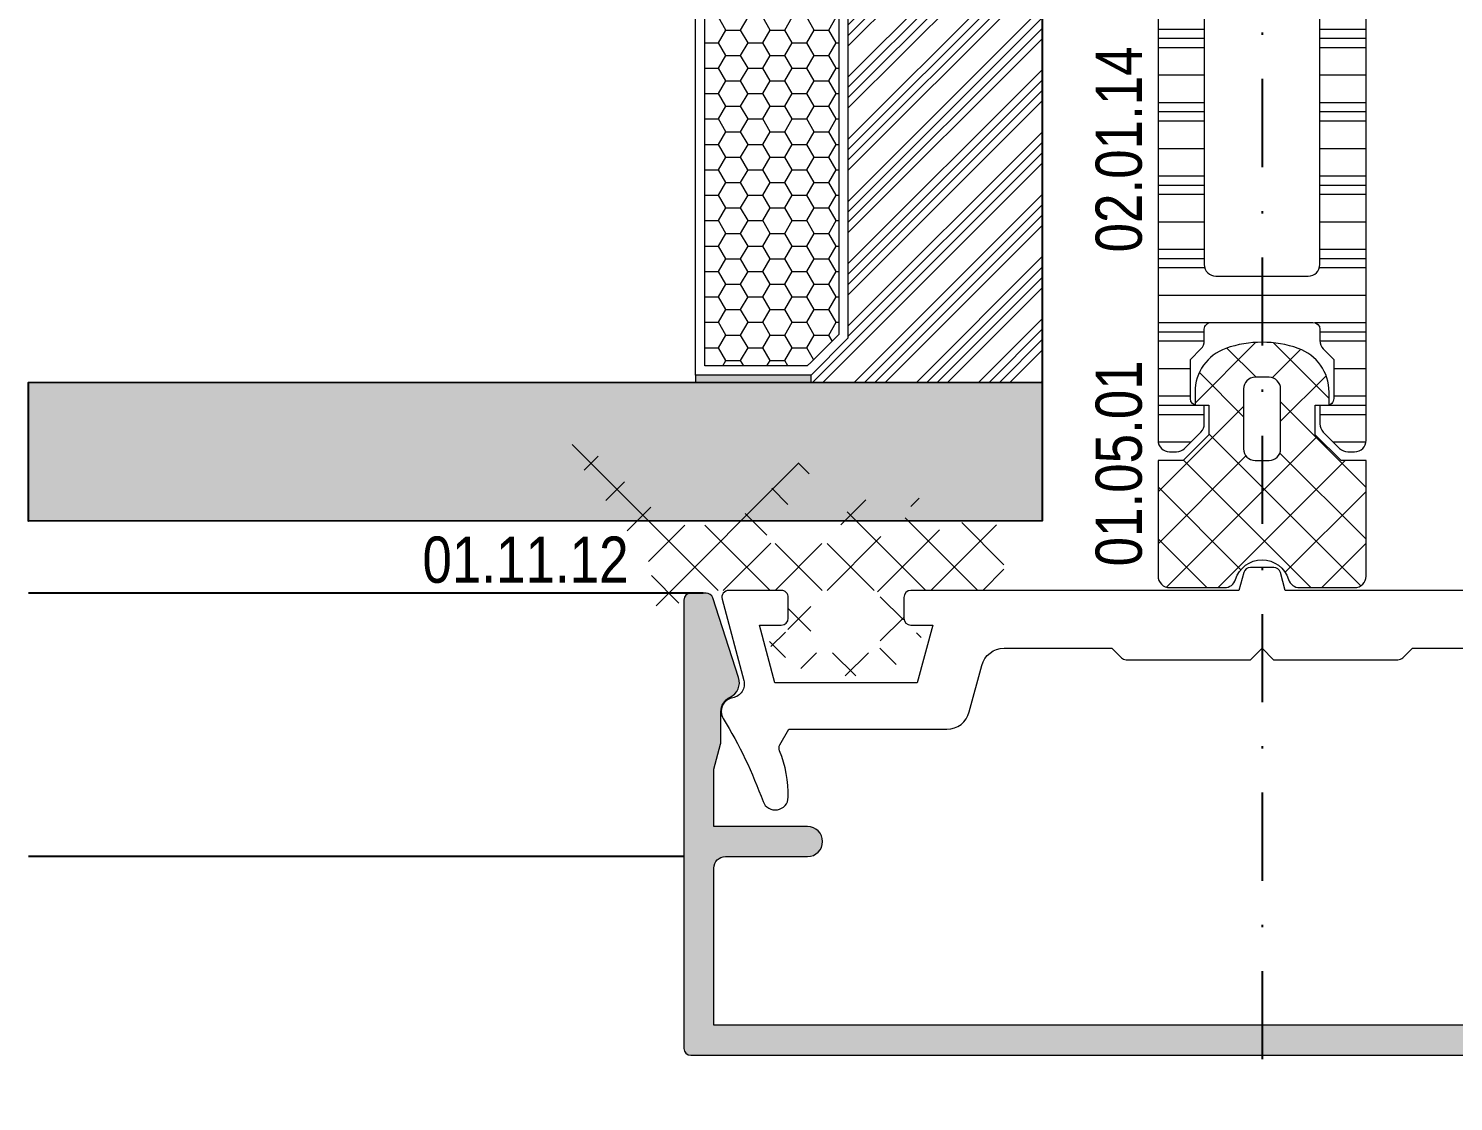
# Model space of a CAD drawing. Header units: millimetres. Extents: x 2641 to 2748, y 1210 to 1378.
# Drawn here: x 2641 to 2702.6, y 1210.5 to 1256.9 of the extents above; entities that cross this region are included whole.
import ezdxf

# ---------------------------------------------------------------- set-up
doc = ezdxf.new("R2010")
doc.units = ezdxf.units.MM
doc.linetypes.add('DASHDOT', pattern=[25.399999999999995, 12.7, -6.349999999999999, 0, -6.349999999999999])
for name, color, linetype, lineweight in [('ATR-tr.', 252, 'Continuous', 20), ('epdm hatch', 253, 'Continuous', 9), ('Main_Line', 7, 'Continuous', 15), ('PVC_Hatch', 253, 'Continuous', 9), ('YAZI AKSESUAR', 8, 'Continuous', 20)]:
    doc.layers.add(name, color=color, linetype=linetype, lineweight=lineweight)
doc.layers.add('Açılım aksesuarı', color=252, linetype='Continuous')
doc.layers.add('PROFİL HATCH', color=7, linetype='Continuous')
doc.styles.add('arialnarrow', font='ARIALN.TTF')

# ---------------------------------------------------------------- blocks, each defined once
blk = doc.blocks.new('01.11.12')
at = {"layer": 'epdm hatch'}
h = blk.add_hatch(dxfattribs=at)
h.set_pattern_fill('ANSI37', color=256, scale=0.5, angle=90)
h.set_pattern_definition([(135, (-4030.594639775126, -2604.333275173783), (-1.122532015133644, -1.122532015133644), []), (225, (-4030.594639775126, -2604.333275173783), (1.122532015133643, -1.122532015133644), [])])
edge = h.paths.add_edge_path(flags=16)
edge.add_arc((1.199999999999818, -2.399999999984174), 0.3, -90, 0, ccw=False)
edge.add_line((1.199999999999818, -2.699999999983447), (-1.199999999999818, -2.699999999983447))
edge.add_arc((-1.199999999999818, -2.399999999984174), 0.3, 180, 270, ccw=False)
edge.add_line((-1.5, -2.399999999984174), (-1.5, -0.3000000000001819))
edge.add_arc((-1.199999999999818, -0.3000000000001819), 0.3, 90, 180, ccw=False)
edge.add_line((-1.199999999999818, 9.095e-13), (1.199999999999818, -9.095e-13))
edge.add_arc((1.199999999999818, -0.3000000000001819), 0.3, 0, 90, ccw=False)
edge.add_line((1.5, -0.3000000000001819), (1.5, -2.399999999984174))
edge = h.paths.add_edge_path()
edge.add_line((5.317483498866749, 3.73446322646032), (4.765616011040037, 2.224264554931323))
edge.add_arc((4.48401931508215, 2.327721313172332), 0.29999999999979, 200.0736561446742, 339.82700277454995, ccw=False)
edge.add_line((4.202243666155482, 2.224752950692163), (3.650555131298006, 3.73446322646032))
edge.add_arc((3.264982094752667, 3.587438677003774), 0.412653346834456, 20.87256910000115, 153.6519777379621)
edge.add_line((2.895197341155835, 3.770583484904818), (2.110045599697059, 2.185296156377262))
edge.add_arc((1.845135303322877, 2.326088680588327), 0.2999999999990133, 200.172997225154, 332.01058644425234, ccw=False)
edge.add_line((1.563538607365444, 2.222631922349137), (1.008101814341443, 3.73446322646032))
edge.add_arc((0.6225287777961058, 3.587438677003774), 0.412653346834456, 20.87256910000115, 153.6519777379621)
edge.add_line((0.2527440241992735, 3.770583484904818), (-0.5324077172581383, 2.185296156375443))
edge.add_arc((-0.7973180136332303, 2.326088680590146), 0.2999999999997825, 269.99999999999994, 332.0105864437203, ccw=False)
edge.add_line((-0.7973180136332303, 2.026088680589055), (-3.119424572232674, 2.026088680589055))
edge.add_arc((-3.119424572233583, 2.326088680590146), 0.2999999999996985, 144.6816059277627, 270.0000000001737, ccw=False)
edge.add_line((-3.364210182516217, 2.499524562109399), (-1.595798163918516, 5.007296733360817))
edge.add_arc((-1.876658204196246, 5.205351515395705), 0.3436685305809106, 324.8095610865568, 493.612131284019)
edge.add_line((-2.113711428671194, 5.454176409001775), (-4.784359946923359, 2.909873732852247))
edge.add_arc((-4.993559196613205, 3.124898554510764), 0.2999999999994834, 270, 314.2132466520508, ccw=False)
edge.add_line((-4.993559196613205, 2.824898554511491), (-7.514754269689547, 2.824898554511491))
edge.add_arc((-7.514754269689547, 3.124898554510764), 0.2999999999992763, 225.8464527348068, 270, ccw=False)
edge.add_line((-7.723729360561264, 2.909655874275813), (-11.2990861239432, 6.380902857960791))
edge.add_arc((-11.53847999863683, 6.134329072509899), 0.3436685305817847, 45.84645273497129, 215.1488419986829)
edge.add_line((-11.81948375327465, 5.936478247917875), (-8.460278393089538, 1.16546290968381))
edge.add_arc((-8.70557616954784, 0.9927521663494189), 0.2999999999979044, 3.474269760772586e-10, 35.148841998898774, ccw=False)
edge.add_line((-8.405576169549931, 0.9927521663512379), (-8.405576169549931, -0.254257709398189))
edge.add_arc((-7.905576169583582, -0.254257709398189), 0.4999999999664625, 180, 269.9999999967692)
edge.add_line((-7.905576169611777, -0.7542577093636283), (-7.498253827610824, -0.7542577093636283))
edge.add_arc((-7.498253827610824, -0.4542577093643559), 0.2999999999998594, 270, 355.6276906174754)
edge.add_line((-7.199126913557847, -0.4771288547008226), (-7.199126913557847, -0.2771288547019139))
edge.add_arc((-6.899999999597639, -0.2999999998946805), 0.2999999998964831, 90.000000025534, 175.6276906434896, ccw=False)
edge.add_line((-6.899999999731335, 9.095e-13), (-2.5, -9.095e-13))
edge.add_line((-2.5, -9.095e-13), (-2.5, -1.800000000000181))
edge.add_line((-2.5, -1.800000000000181), (-2.900000000000545, -1.800000000000181))
edge.add_arc((-2.900000000000545, -2.199999999999818), 0.3999999999998919, 90, 234.2667560820658)
edge.add_line((-3.133604918727542, -2.524697924148313), (-1.5, -3.699999999983447))
edge.add_line((-1.5, -3.699999999983447), (1.5, -3.699999999983447))
edge.add_line((1.5, -3.699999999983447), (3.133604918727542, -2.524697924148313))
edge.add_arc((2.900000000000545, -2.199999999997999), 0.3999999999998919, 305.733243917782, 450)
edge.add_line((2.900000000000545, -1.800000000000181), (2.5, -1.800000000000181))
edge.add_line((2.5, -1.800000000000181), (2.500000000000909, -9.095e-13))
edge.add_line((2.500000000000909, -9.095e-13), (6.548445241278386, -9.095e-13))
edge.add_arc((6.548445241277477, 0.3000000000020009), 0.300000000001205, 270.0000000001737, 360)
edge.add_line((6.848445241278568, 0.3000000000020009), (6.848445241278568, 2.134353128255497))
edge.add_arc((6.548445241278386, 2.134353128253678), 0.3000000000002214, 3.473675e-10, 26.3480222622199)
edge.add_line((6.817279668358423, 2.267499854900052), (6.072841289008465, 3.770583484904818))
edge.add_arc((5.703056535411633, 3.587438677003774), 0.412653346834123, 26.34802226203792, 159.1274308999763)
blk = doc.blocks.new('spacer')
at = {"layer": 'ATR-tr.', "linetype": 'Continuous'}
h = blk.add_hatch(color=0, dxfattribs=at)
h.dxf.hatch_style = 1
h.paths.add_polyline_path([(5, 19.80000000000018), (5, 20.00000000000046), (0, 20.00000000000046), (0, 19.80000000000018)])
at = {"layer": 'ATR-tr.', "ltscale": 2}
h = blk.add_hatch(dxfattribs=at)
h.set_pattern_fill('HONEY', color=256, scale=0.2)
h.set_pattern_definition([(0, (-4024.927913069969, -2683.931792543037), (0.9525000000000002, 0.5499261290000002), [0.635, -1.27]), (120, (-4024.927913069969, -2683.931792543037), (-0.9524999979188383, 0.5499261326046782), [0.6349999999999997, -1.269999999999999]), (60, (-4024.927913069969, -2683.931792543037), (2.0811618e-09, 1.099852261604677), [-1.27, 0.635])])
h.paths.add_polyline_path([(6.200000000000727, 18.03431000000046), (5, 19.23431000000028), (4.834310000000186, 19.40000000000054), (0.4000000000005457, 19.40000000000054), (0.4000000000005457, 0.7064400000003852), (4.834310000000186, 0.7064400000003852), (5, 0.8713500000003477), (6.200000000000727, 2.065680000000156)])
at = {"layer": 'ATR-tr.', "linetype": 'Continuous'}
h = blk.add_hatch(color=0, dxfattribs=at)
h.dxf.hatch_style = 1
h.paths.add_polyline_path([(5, 0.3000000000001819), (0, 0.3000000000001819), (0, -4.547e-13), (5, 0.0021896912921875)])
for points in [[(5, 20.00000000000046), (5, 19.80000000000018), (0, 19.80000000000018), (0, 20.00000000000046), (5, 20.00000000000046)], [(0, 0), (5, 0), (5, 0.3000000000001819), (0, 0.3000000000001819), (0, 0)]]:
    blk.add_lwpolyline(points, dxfattribs=at)
at = {"layer": 'ATR-tr.', "color": 7, "linetype": 'Continuous'}
for points in [[(6.600000000000363, 1.900000000000545), (5, 0.3000000000001819), (0, 0.3000000000001819), (0, 19.80000000000018), (5, 19.80000000000018), (6.600000000000363, 18.20000000000027)], [(5, 0.8713500000003477), (4.834310000000186, 0.7064400000003844), (0.4000000000005457, 0.7064400000003844), (0.4000000000005457, 19.40000000000054), (4.834310000000186, 19.40000000000054), (5, 19.23431000000028), (6.200000000000727, 18.03431000000046), (6.200000000000727, 2.065680000000156)]]:
    blk.add_lwpolyline(points, close=True, dxfattribs=at)
blk = doc.blocks.new('R50 P 01')
at = {"layer": 'PROFİL HATCH'}
h = blk.add_hatch(color=256, dxfattribs=at)
h.dxf.hatch_style = 1
h.paths.add_polyline_path([(15.49999999997089, 2.200000000006809, 0.4142135623636237), (15.19999999996798, 2.5), (1, 2.5), (0.7915679247289518, 3.277682364748784, 0.339418994941429), (0.5018000000291069, 3.499999999970896), (0, 3.5), (-0.5019000000029337, 3.5, 0.3395969521706863), (-0.7917789187904419, 3.277405352183507), (-1, 2.5), (-15.19999999999709, 2.5, 0.4142135623730951), (-15.5, 2.199999999997089), (-15.5, 1.300000000017462, 0.4142135623641219), (-15.20000000002164, 1.000000000029103), (-14.25, 1), (-14.91990000000805, -1.5), (-21.08019999999669, -1.5), (-21.75, 1), (-20.80000000003201, 1, 0.4142135623636236), (-20.5000000000291, 1.29999999999319), (-20.5, 2.199999999958265, 0.4142135623788171), (-20.79999999999927, 2.499999999970896), (-23.07309999999052, 2.5, 0.4931486490263599), (-23.36287694268958, 2.122351281451017), (-22.42044611464735, -1.394702562954591, -0.4421337743111848), (-22.90000862782017, -2.141609436496764, 0.0960562789301649), (-23.1138704307532, -2.221853419934461, 0.2174809948368521), (-23.35535540583078, -2.750780609465493), (-23.35535540584988, -2.960316510275276, 0.0398187577413699), (-23.31233148352203, -3.045476240909351, -0.0498242885724662), (-21.59028942686655, -6.630126122651461, 0.8305285721011653), (-20.50112376399647, -6.45028859021329, 0.1033140151195196), (-20.87695065207299, -4.440922690786919, -0.2310230937791977), (-20.86042380771051, -4.178473254822847), (-20.46869999999763, -3.5), (-13.63490000000547, -3.5, 0.3394659193822896), (-12.6689633500464, -2.758778647238102), (-12.1284000000096, -0.741199999963726, -0.339468379584122), (-11.16254907168695, 0), (-7.131300000008195, 0), (-6.5, 0), (-6.08793203436835, -0.4121320343389812, 0.1989123673968835), (-5.875799999990704, -0.5), (-0.5, -0.5), (0, 0), (0.5, -0.5), (5.87569999999323, -0.4999999999708962, 0.1989123673656866), (6.087832034333587, -0.4121320343384696), (6.5, 0), (11.16240000000016, -2.91038e-11, -0.3394260130294916), (12.12824796780114, -0.7410058329237473), (12.66898728765045, -2.758867982124399, 0.3394401335212562), (13.63489999997546, -3.5), (20.46859999999288, -3.5), (20.8592738157713, -4.176654648421219, -0.2328454558226991), (20.87680548422577, -4.441275100082862, 0.1032892632763332), (20.50110110916103, -6.450427971167584, 0.8303944444173611), (21.59013960105312, -6.63024919869025, -0.0498463816045372), (23.31231159774597, -3.045508864150463, 0.5304477809835575), (22.90000862778106, -2.141609436629778, -0.4421258458964803), (22.42044199508473, -1.394717937545067), (23.36277900246296, 2.122358968738751, 0.4931404041183027), (23.07299999998395, 2.5), (20.79999999998381, 2.499999999970896, 0.4142135623693456), (20.5, 2.199999999982537), (20.5, 1.30000000000291, 0.4142135623730951), (20.80000000000291, 1), (21.75, 1), (21.08009999999195, -1.5), (14.9198000000033, -1.5), (14.25, 1), (15.20000000000618, 1.000000000029103, 0.4142135623735934), (15.5, 1.300000000041734)], flags=17)
edge = h.paths.add_edge_path()
edge.add_line((-20.85940000001574, -4.176699999981792), (-20.46869999999763, -3.5))
edge.add_line((-20.46869999999763, -3.5), (-13.63490000000456, -3.5))
edge.add_arc((-13.63490000000547, -2.500000000000284), 0.9999999999997157, 270.0000000000212, 344.9999999989391)
edge.add_line((-12.66897417372092, -2.758819045120617), (-12.12840000001597, -0.741199999989476))
edge.add_arc((-11.16252453584457, -0.9999277197057381), 0.9999277200067659, 89.99859409837512, 165.0043077435556, ccw=False)
edge.add_line((-11.16250000000582, 0), (-7.131300000008195, 0))
edge.add_line((-7.131300000008195, 0), (-6.5, 0))
edge.add_line((-6.5, 0), (-6.087932034366531, -0.4121320343401749))
edge.add_arc((-5.875799999990704, -0.1999999999900979), 0.3000000000099023, 224.9999999965186, 269.9999999965205)
edge.add_line((-5.875800000008894, -0.5), (-0.5, -0.5))
edge.add_line((-0.5, -0.5), (0, 0))
edge.add_line((0, 0), (0.5, -0.5))
edge.add_line((0.5, -0.5), (5.87569999997504, -0.4999999999708962))
edge.add_arc((5.875699999991411, -0.1999999999755459), 0.2999999999953502, 269.9999999967702, 314.999999996772)
edge.add_line((6.087832034332677, -0.4121320343401749), (6.5, 0))
edge.add_line((6.5, 0), (11.16240000000107, -2.91038e-11))
edge.add_arc((11.16242453590348, -0.9999277196231446), 0.9999277198950677, 14.99569225325962, 90.00140590531458, ccw=False)
edge.add_line((12.12829999998121, -0.741199999989476), (12.66897417369091, -2.758819045120617))
edge.add_arc((13.63489999997546, -2.500000000000284), 0.9999999999997212, 195.0000000010608, 269.9999999999789)
edge.add_line((13.63489999997546, -3.5), (20.46859999999288, -3.5))
edge.add_line((20.46859999999288, -3.5), (20.85929999998189, -4.176699999981792))
edge.add_arc((20.59932759581352, -4.3267676200864), 0.3001765172909782, -22.3518416945206, 29.995451331118375, ccw=False)
edge.add_arc((25.49999999999818, -6.345499999954427), 4.999999999996341, 157.6096000003319, 181.2001000006618)
edge.add_arc((21.06242701046904, -6.438553635166783), 0.561451482619491, 181.1907151897138, 340.0569591994035)
edge.add_arc((40.38549360557044, -13.45381526608929), 19.99565917971379, 148.6322811315599, 160.0462198439792, ccw=False)
edge.add_arc((22.80002024080022, -2.733201210678771), 0.5999820870813548, 328.6330926324254, 440.4076347267007)
edge.add_arc((23.00000000001455, -1.550000000021668), 0.6000000000040818, 164.9999999986159, 260.4058999995306, ccw=False)
edge.add_line((22.42044450424055, -1.394708572945091), (23.36277774788232, 2.1223542864318))
edge.add_arc((23.0729999999885, 2.199999999986289), 0.3000000000136886, 344.999999996008, 449.999999997085)
edge.add_line((23.07300000000396, 2.5), (20.79999999998836, 2.499999999970896))
edge.add_arc((20.79999999998836, 2.199999999982537), 0.2999999999883585, 90, 180)
edge.add_line((20.5, 2.199999999982537), (20.5, 1.300000000017462))
edge.add_arc((20.80000000000291, 1.30000000000291), 0.3000000000029104, 179.9999999972208, 269.9999999972208)
edge.add_line((20.79999999998836, 1), (21.75, 1))
edge.add_line((21.75, 1), (21.08009999999195, -1.5))
edge.add_line((21.08009999999195, -1.5), (14.9198000000033, -1.5))
edge.add_line((14.9198000000033, -1.5), (14.25, 1))
edge.add_line((14.25, 1), (15.19999999998254, 1.000000000029103))
edge.add_arc((15.19999999999709, 1.300000000032014), 0.3000000000029104, 269.9999999972208, 359.9999999972208)
edge.add_line((15.5, 1.300000000017462), (15.49999999997089, 2.199999999982537))
edge.add_arc((15.19999999996798, 2.199999999997089), 0.3000000000029104, 359.9999999972208, 449.9999999972208)
edge.add_line((15.19999999998254, 2.5), (1, 2.5))
edge.add_line((1, 2.5), (0.7915777478774544, 3.277645713533274))
edge.add_arc((0.5018000000118265, 3.19999999998788), 0.2999999999830167, 15.00000000376331, 90.00000000268419)
edge.add_line((0.501799999998184, 3.499999999970896), (0, 3.5))
edge.add_line((0, 3.5), (-0.5019000000029337, 3.5))
edge.add_arc((-0.5018707868366619, 3.199913940729686), 0.300086060692254, 90.00557770380412, 164.9766599279307)
edge.add_line((-0.7917000000015832, 3.277700000006007), (-1, 2.5))
edge.add_line((-1, 2.5), (-15.20000000001164, 2.5))
edge.add_arc((-15.19999999999709, 2.199999999997089), 0.3000000000029104, 90.00000000277922, 180.0000000027791)
edge.add_line((-15.5, 2.199999999982537), (-15.5, 1.300000000017462))
edge.add_arc((-15.20000000001164, 1.300000000017462), 0.2999999999883585, 180, 270)
edge.add_line((-15.20000000001164, 1.000000000029103), (-14.25, 1))
edge.add_line((-14.25, 1), (-14.91990000000805, -1.5))
edge.add_line((-14.91990000000805, -1.5), (-21.08019999999669, -1.5))
edge.add_line((-21.08019999999669, -1.5), (-21.75, 1))
edge.add_line((-21.75, 1), (-20.80000000001746, 1))
edge.add_arc((-20.80000000003201, 1.30000000000291), 0.3000000000029104, 270.0000000027792, 360.0000000027792)
edge.add_line((-20.5000000000291, 1.300000000017462), (-20.5, 2.199999999982537))
edge.add_arc((-20.80000000000291, 2.199999999967985), 0.3000000000029104, 2.7792111e-09, 90.00000000277922)
edge.add_line((-20.80000000001746, 2.499999999970896), (-23.07310000000871, 2.5))
edge.add_arc((-23.07309999999416, 2.199999999986289), 0.3000000000137106, 90.00000000291764, 195.0000000039905)
edge.add_line((-23.36287774788889, 2.1223542864318), (-22.42044450424237, -1.394708572945091))
edge.add_arc((-23.00000000001546, -1.550000000021668), 0.6000000000041253, -80.40589999952749, 15.000000001383683, ccw=False)
edge.add_arc((-22.80002024083115, -2.733201210681443), 0.5999820870788879, 99.59236527040225, 211.3669073674189)
edge.add_arc((-40.39311773035388, -13.45692654118124), 20.00378854529773, 19.954601301828404, 31.363960887938617, ccw=False)
edge.add_arc((-21.0625000000091, -6.438500000133444), 0.5614999999414624, 199.954399988299, 358.7999000128446)
edge.add_arc((-25.49941640993348, -6.345327212580627), 4.999394589870593, 358.7973231991926, 382.3911167141937)
edge.add_arc((-20.59983740707867, -4.326627859364521), 0.2997583343981603, 149.9892526041476, 202.4136062095359, ccw=False)
at = {"layer": 'Main_Line', "ltscale": 5}
blk.add_lwpolyline([(-20.85940000001574, -4.176699999981792), (-20.46869999999763, -3.5), (-13.63490000000456, -3.5, 0.3394542588581105), (-12.66897417372092, -2.758819045120617), (-12.12840000001597, -0.741199999989476, -0.3394820622979806), (-11.16250000000582, 0), (-7.131300000008195, 0), (-6.5, 0), (-6.087932034366531, -0.4121320343401749, 0.1989123673796664), (-5.875800000008894, -0.5), (-0.5, -0.5), (0, 0), (0.5, -0.5), (5.87569999997504, -0.4999999999708962, 0.1989123673796661), (6.087832034332677, -0.4121320343401749), (6.5, 0), (11.16240000000107, -2.91038e-11, -0.3394820623314353), (12.12829999998121, -0.741199999989476), (12.66897417369182, -2.758819045120617, 0.3394542588581108), (13.63489999997546, -3.5), (20.46859999999288, -3.5), (20.85929999998189, -4.176699999981792, -0.2324648710617913), (20.87695065204662, -4.440922690846491, 0.103298053331502), (20.50109676539432, -6.450220824161078, 0.8307043827878265), (21.59020946454257, -6.630056764406617, -0.049843919047636), (23.31231589216622, -3.045501819724449, 0.5304482256696508), (22.8999996719358, -2.141607922880155, -0.4421261507684413), (22.42044450424055, -1.394708572945091), (23.36277774788323, 2.1223542864318, 0.4931454260371466), (23.07300000000396, 2.5), (20.79999999998836, 2.499999999970896, 0.4142135623730951), (20.5, 2.199999999982537), (20.5, 1.300000000017462, 0.4142135623730948), (20.79999999998836, 1), (21.75, 1), (21.08009999999195, -1.5), (14.9198000000033, -1.5), (14.25, 1), (15.19999999998254, 1.000000000029103, 0.4142135623730953), (15.5, 1.300000000017462), (15.49999999997089, 2.199999999982537, 0.4142135623730951), (15.19999999998254, 2.5), (1, 2.5), (0.7915777478774544, 3.277645713533274, 0.3394542588581247), (0.501799999998184, 3.499999999970896), (0, 3.5), (-0.5019000000029337, 3.5, 0.3393135479459893), (-0.7917000000015832, 3.277700000006007), (-1, 2.5), (-15.20000000001164, 2.5, 0.4142135623730948), (-15.5, 2.199999999982537), (-15.5, 1.300000000017462, 0.4142135623730951), (-15.20000000001164, 1.000000000029103), (-14.25, 1), (-14.91990000000805, -1.5), (-21.08019999999669, -1.5), (-21.75, 1), (-20.80000000001746, 1, 0.4142135623730951), (-20.5000000000291, 1.300000000017462), (-20.5, 2.199999999982537, 0.4142135623730951), (-20.80000000001746, 2.499999999970896), (-23.07310000000871, 2.5, 0.4931454260371466), (-23.36287774788889, 2.1223542864318), (-22.42044450424146, -1.394708572945091, -0.4421261507684327), (-22.8999996719358, -2.141607922880211, 0.5304482256849756), (-23.31231589219533, -3.045501819724449, -0.0498238892206887), (-21.59029008177459, -6.630124318849993, 0.8305514214930305), (-20.5011231668177, -6.450260148558299, 0.1033125773638531), (-20.87695065204753, -4.440922690846491, -0.2328193093823242), (-20.85940762114569, -4.176700000010896)], format="xyb", dxfattribs=at)
blk = doc.blocks.new('R50 P 03')
at = {"layer": 'PROFİL HATCH'}
h = blk.add_hatch(color=256, dxfattribs=at)
h.dxf.hatch_style = 1
edge = h.paths.add_edge_path()
edge.add_line((1.170038533615297, -11.40000000002328), (4.720038533603656, -11.40000000002328))
edge.add_arc((4.720038533603656, -10.75000000001455), 0.6500000000087311, 270, 450)
edge.add_line((4.720038533603656, -10.10000000000582), (0.6700385336152977, -10.10000000000582))
edge.add_line((0.6700385336152977, -10.10000000000582), (0.6700385337026092, -7.619615242321742))
edge.add_line((0.6700385337026092, -7.619615242321742), (0.9598162814945681, -6.538149964209878))
edge.add_arc((0.6700385338091924, -6.46050425027203), 0.2999999999108791, 344.9999999149478, 359.9999999149504)
edge.add_line((0.9700385337200714, -6.460504250717349), (0.9700385337200714, -5.137061261804774))
edge.add_arc((1.670038533563335, -5.137061261865778), 0.6999999998432638, 115.37693352020241, 179.9999999950067, ccw=False)
edge.add_arc((1.070038533167072, -3.872150197645776), 0.700000000464484, 295.3769335540522, 377.9999999779188)
edge.add_line((1.735778095098794, -3.655838301696348), (0.6152784211881226, -0.207294901687419))
edge.add_arc((0.3299614662985732, -0.3000000000014242), 0.3000000000014242, 18.00000000021705, 90.0000000002258)
edge.add_line((0.3299614662973909, 0), (-0.3299614662973909, 0))
edge.add_arc((-0.3299614662825405, -0.3000000000032088), 0.3000000000032088, 90.00000000283622, 180.0000000027222)
edge.add_line((-0.6299614662857494, -0.3000000000174623), (-0.6299614664021647, -19.70000000006985))
edge.add_arc((-0.3299614663844607, -19.70000000009871), 0.300000000017704, 179.9999999944877, 269.9999999943954)
edge.add_line((-0.3299614664138062, -20.00000000011642), (49.07003853360947, -20))
edge.add_arc((49.0700385336021, -19.70000000000426), 0.2999999999957339, 270.0000000014086, 359.9999999985914)
edge.add_line((49.37003853359783, -19.70000000001164), (49.37003853371425, -0.3000000000174623))
edge.add_arc((49.07003853369737, -0.3000000000168797), 0.3000000000168796, 359.9999999998888, 450.0000000001112)
edge.add_line((49.07003853369679, 0), (48.41011560121842, 0))
edge.add_arc((48.41011560121724, -0.3000000000014242), 0.3000000000014242, 89.99999999977474, 161.9999999997831)
edge.add_line((48.12479864632769, -0.207294901687419), (47.0042989723006, -3.655838301696348))
edge.add_arc((47.67003853371861, -3.872150197790681), 0.7000000000206903, 161.9999999978074, 244.6230664726194)
edge.add_arc((47.07003853306285, -5.137061262284398), 0.7000000006455731, 3.925771352442098e-08, 64.62306644353743, ccw=False)
edge.add_line((47.77003853370842, -5.137061261804774), (47.77003853370842, -6.460504250717349))
edge.add_arc((48.07003853367167, -6.46050425072871), 0.2999999999632337, 179.9999999978303, 194.9999999978314)
edge.add_line((47.78026078581752, -6.538149964238982), (48.07003853369678, -7.619615242321742))
edge.add_line((48.07003853369678, -7.619615242321742), (48.07003853369678, -10.10000000000582))
edge.add_line((48.07003853369678, -10.10000000000582), (44.02003853359201, -10.10000000000582))
edge.add_arc((44.02003853359201, -10.75000000001455), 0.6500000000087311, 90, 270)
edge.add_line((44.02003853359201, -11.40000000002328), (47.57003853360948, -11.40000000002328))
edge.add_arc((47.57003853360948, -11.90000000002328), 0.5, 0, 90, ccw=False)
edge.add_line((48.07003853360948, -11.90000000002328), (48.07003853360948, -18.70000000001164))
edge.add_line((48.07003853360948, -18.70000000001164), (25.6894316359103, -18.70000000001164))
edge.add_line((25.6894316359103, -18.70000000001164), (0.6700385336152977, -18.70000000001164))
edge.add_line((0.6700385336152977, -18.70000000001164), (0.6700385336152977, -11.90000000002328))
edge.add_arc((1.170038533615297, -11.90000000002328), 0.5, 90, 180, ccw=False)
at = {"layer": 'Main_Line', "ltscale": 0.5}
blk.add_lwpolyline([(1.170038533615297, -11.40000000002328), (4.720038533603656, -11.40000000002328, 0.9999999999999998), (4.720038533603656, -10.10000000000582), (0.6700385336152977, -10.10000000000582), (0.6700385337026092, -7.619615242321742), (0.9598162814945681, -6.538149964209878, 0.0655434628152498), (0.9700385337200714, -6.460504250717349), (0.9700385337200714, -5.137061261804774, -0.2896898633025757), (1.370038533685146, -4.504605729947797, 0.3769865181889296), (1.735778095098794, -3.655838301696348), (0.6152784211881226, -0.207294901687419, 0.3249196962329486), (0.3299614662973909, 0), (-0.3299614662973909, 0, 0.4142135623725124), (-0.6299614662857494, -0.3000000000174623), (-0.6299614664021647, -19.70000000006985, 0.4142135623726232), (-0.3299614664138062, -20.00000000011642), (49.07003853360947, -20, 0.4142135623586939), (49.37003853359783, -19.70000000001164), (49.37003853371425, -0.3000000000174623, 0.4142135623742326), (49.07003853369679, 0), (48.41011560121842, 0, 0.3249196962329486), (48.12479864632769, -0.207294901687419), (47.0042989723006, -3.655838301696348, 0.3769865184428137), (47.37003853368515, -4.504605729831382, -0.2896898629690303), (47.77003853370842, -5.137061261804774), (47.77003853370842, -6.460504250717349, 0.0655434628152434), (47.78026078581752, -6.538149964238982), (48.07003853369678, -7.619615242321742), (48.07003853369678, -10.10000000000582), (44.02003853359201, -10.10000000000582, 0.9999999999999998), (44.02003853359201, -11.40000000002328), (47.57003853360948, -11.40000000002328, -0.4142135623730951), (48.07003853360948, -11.90000000002328), (48.07003853360948, -18.70000000001164), (25.6894316359103, -18.70000000001164), (0.6700385336152977, -18.70000000001164), (0.6700385336152977, -11.90000000002328, -0.4142135623730951)], format="xyb", close=True, dxfattribs=at)
blk = doc.blocks.new('01.05.01')
at = {"layer": 'epdm hatch'}
h = blk.add_hatch(dxfattribs=at)
h.set_pattern_fill('ANSI37', color=256, scale=0.5, angle=-90)
h.set_pattern_definition([(315, (4048.611565116628, 2609.956288467979), (1.122532015133643, 1.122532015133644), []), (45, (4048.611565116628, 2609.956288467979), (-1.122532015133644, 1.122532015133643), [])])
edge = h.paths.add_edge_path()
edge.add_arc((-1.81899e-11, 5.500000000216459), 1.200000000232482, 197.1046351861538, 342.8953648138462, ccw=False)
edge.add_arc((-1.624807681095717, 4.999999999958163), 0.4999999999871869, 17.10463517701549, 90.00000000204894)
edge.add_line((-1.624807681113452, 5.49999999994543), (-3.999999999960891, 5.49999999994543))
edge.add_arc((-3.999999999961346, 4.999999999956799), 0.4999999999884573, 89.99999999998, 179.9999999999678)
edge.add_line((-4.499999999949523, 4.999999999957253), (-4.499999999949523, 0))
edge.add_line((-4.499999999949977, 0), (-3.417157287501595, 0))
edge.add_line((-3.41715728750114, 0), (-2.29999999999336, -1.117157287506415))
edge.add_line((-2.299999999993815, -1.117157287506415), (-2.299999999993815, -2.399999999957799))
edge.add_line((-2.299999999993815, -2.399999999957799), (-2.899999999965075, -2.399999999957799))
edge.add_line((-2.899999999965075, -2.399999999957799), (-2.899999999965075, -2.963044388098751))
edge.add_arc((-0.900000000006912, -2.963044388086473), 1.999999999957975, 180.0000000003501, 250.5662188831153)
edge.add_arc((0, -0.4121572875028506), 4.704999999946271, 250.5662188827961, 289.4337811172039)
edge.add_arc((0.9000000000064574, -2.963044388086473), 1.999999999958189, 289.4337811168891, 359.9999999996456)
edge.add_line((2.89999999996462, -2.963044388098751), (2.89999999996462, -2.399999999957799))
edge.add_line((2.89999999996462, -2.399999999957799), (2.29999999995698, -2.399999999957799))
edge.add_line((2.29999999995698, -2.399999999957799), (2.29999999995698, -1.117157287506415))
edge.add_line((2.299999999957435, -1.117157287506415), (3.41715728746476, 0))
edge.add_line((3.41715728746476, 0), (4.499999999949977, 0))
edge.add_line((4.499999999949977, 0), (4.499999999949977, 4.999999999957253))
edge.add_arc((3.999999999961346, 4.999999999956799), 0.499999999988404, 2.60551e-11, 90.00000000002605)
edge.add_line((3.999999999961346, 5.49999999994543), (1.624807681077527, 5.49999999994543))
edge.add_arc((1.624807681058427, 4.999999999959072), 0.4999999999861365, 89.99999999786218, 162.8953648230734)
edge = h.paths.add_edge_path(flags=16)
edge.add_arc((-0.3000000000038199, -3.099999999985357), 0.4999999999886314, 179.9999999999479, 269.9999999999479)
edge.add_line((-0.3000000000042746, -3.599999999973988), (0.3000000000038199, -3.599999999973988))
edge.add_arc((0.3000000000033651, -3.099999999985357), 0.4999999999886314, 270.0000000000521, 360.0000000000521)
edge.add_line((0.7999999999919964, -3.099999999984902), (0.7999999999919964, -0.4999999999877219))
edge.add_arc((0.3000000000042746, -0.4999999999881766), 0.4999999999879492, 2.60551e-11, 90.00000000002605)
edge.add_line((0.3000000000038199, 0), (-0.3000000000042746, 0))
edge.add_arc((-0.3000000000042746, -0.4999999999877219), 0.4999999999879492, 89.99999999997395, 179.9999999999739)
edge.add_line((-0.7999999999924512, -0.4999999999877219), (-0.7999999999924512, -3.099999999984902))
at = {"layer": 'Main_Line'}
for points in [[(1.146923069035437, 5.147058823486986, -0.7385489457477385), (-1.146923069071362, 5.147058823486986, 0.329244422295798), (-1.624807681113452, 5.49999999994543), (-3.999999999960891, 5.49999999994543, 0.4142135623730331), (-4.499999999949523, 4.999999999957253), (-4.499999999949977, 0), (-3.41715728750114, 0), (-2.299999999993815, -1.117157287506415), (-2.299999999993815, -2.399999999957799), (-2.899999999965075, -2.399999999957799), (-2.899999999965075, -2.963044388098751, 0.3180171180315052), (-1.565434380759143, -4.849097697180695, 0.1712365548905692), (1.565434380758688, -4.849097697180695, 0.3180171180314634), (2.89999999996462, -2.963044388098751), (2.89999999996462, -2.399999999957799), (2.29999999995698, -2.399999999957799), (2.299999999957435, -1.117157287506415), (3.41715728746476, 0), (4.499999999949977, 0), (4.499999999949977, 4.999999999957253, 0.4142135623730951), (3.999999999961346, 5.49999999994543), (1.624807681077527, 5.49999999994543, 0.3292444222966579)], [(-0.7999999999924512, -3.099999999984902, 0.4142135623730951), (-0.3000000000042746, -3.599999999973988), (0.3000000000038199, -3.599999999973988, 0.4142135623730951), (0.7999999999919964, -3.099999999984902), (0.7999999999919964, -0.4999999999877219, 0.4142135623730951), (0.3000000000038199, 0), (-0.3000000000038199, 0, 0.4142135623730951), (-0.7999999999924512, -0.4999999999877219)]]:
    blk.add_lwpolyline(points, format="xyb", close=True, dxfattribs=at)
blk = doc.blocks.new('02.01.14')
at = {"layer": 'PVC_Hatch'}
h = blk.add_hatch(dxfattribs=at)
h.set_pattern_fill('PLASTI', color=256, scale=0.5, angle=180)
h.set_pattern_definition([(180, (-3613.767183692982, -3169.073344159262), (-4e-16, -3.174999999999999), []), (180, (-3613.767183692982, -3169.470219159261), (-4e-16, -3.174999999999999), []), (180, (-3613.767183692982, -3169.867094159261), (-4e-16, -3.174999999999999), []), (180, (-3613.767183692982, -3171.057719159261), (-4e-16, -3.174999999999999), [])])
edge = h.paths.add_edge_path(flags=16)
edge.add_arc((1.999999999985448, -2.49999999999909), 0.5000000000000205, 2.3409e-12, 89.99999999999766)
edge.add_line((1.999999999985448, -1.99999999999909), (-2.000000000014551, -1.99999999999909))
edge.add_arc((-2.000000000014551, -2.49999999999909), 0.4999999999999645, 89.99999999999594, 180.000000000004)
edge.add_line((-2.500000000014551, -2.49999999999909), (-2.500000000014551, -14.55874327023321))
edge.add_arc((-2.000000000014551, -14.55874327023321), 0.5000000000000467, 180.0000000000053, 269.9999999999946)
edge.add_line((-2.000000000014551, -15.0587432702332), (1.999999999985448, -15.0587432702332))
edge.add_arc((1.999999999985448, -14.55874327023321), 0.4999999999999627, 269.9999999999958, 360.0000000000043)
edge.add_line((2.499999999985448, -14.55874327023321), (2.499999999985448, -2.49999999999909))
edge = h.paths.add_edge_path()
edge.add_arc((-3.707106781202128, -22.15874327023721), 0.5000000000019718, 269.9999999994546, 314.9999999994546)
edge.add_line((-3.353553390610613, -22.51229666083509), (-2.646446609418489, -21.80518987964297))
edge.add_arc((-3.000000000015916, -21.45163648905191), 0.5000000000014894, 315.0000000005225, 360.0000000005683)
edge.add_line((-2.500000000014551, -21.45163648904691), (-2.500000000014551, -20.65874327023903))
edge.add_line((-2.500000000014551, -20.65874327023903), (-2.80000000000291, -20.65874327023903))
edge.add_arc((-2.800000000017462, -20.35874327023612), 0.3000000000029104, 180.0000000028661, 270.0000000027792, ccw=False)
edge.add_line((-3.100000000020372, -20.35874327025112), (-3.100000000020372, -18.65874327023903))
edge.add_line((-3.100000000020372, -18.65874327023903), (-2.646446609418489, -18.20518987966625))
edge.add_arc((-3.000000000016825, -17.85163648907473), 0.5000000000022669, 315.0000000005593, 360.0000000005313)
edge.add_line((-2.500000000014551, -17.85163648907019), (-2.500000000014551, -17.35874327025112))
edge.add_arc((-2.199999999997089, -17.35874327025067), 0.300000000017576, 90.00000000002171, 180.0000000000652, ccw=False)
edge.add_line((-2.199999999997089, -17.05874327023321), (2.199999999997089, -17.05874327023321))
edge.add_arc((2.199999999982082, -17.35874327023657), 0.3000000000032514, -2.800902620947454e-09, 89.99999999715573, ccw=False)
edge.add_line((2.499999999985448, -17.35874327025112), (2.499999999985448, -17.85163648907019))
edge.add_arc((2.999999999986812, -17.85163648907519), 0.500000000001517, 179.9999999994329, 224.9999999994761)
edge.add_line((2.646446609389386, -18.20518987966625), (3.099999999991268, -18.65874327023903))
edge.add_line((3.099999999991268, -18.65874327023903), (3.099999999991268, -20.35874327025112))
edge.add_arc((2.800000000003365, -20.35874327025112), 0.2999999999879037, -90.0000000000868, 0, ccw=False)
edge.add_line((2.80000000000291, -20.65874327023903), (2.499999999985448, -20.65874327023903))
edge.add_line((2.499999999985448, -20.65874327023903), (2.499999999985448, -21.45163648904691))
edge.add_arc((2.999999999986812, -21.45163648905191), 0.500000000001517, 179.9999999994329, 224.9999999994761)
edge.add_line((2.646446609389386, -21.80518987964297), (3.35355339058151, -22.51229666083509))
edge.add_arc((3.707106781173024, -22.15874327023721), 0.5000000000019716, 225.0000000005454, 270.0000000005454)
edge.add_line((3.707106781177571, -22.65874327023903), (3.999999999985448, -22.65874327023903))
edge.add_arc((3.999999999985448, -22.15874327023903), 0.5, 270, 360)
edge.add_line((4.499999999985448, -22.15874327023903), (4.499999999985448, -0.4999999999990905))
edge.add_arc((3.999999999985902, -0.4999999999995453), 0.4999999999995453, 5.21102e-11, 90.00000000005213)
edge.add_line((3.999999999985448, 0), (3.30000000000291, 0))
edge.add_arc((3.300000000003365, 1.000000000000454), 1.00000000000034, 179.9999999999675, 269.99999999998045, ccw=False)
edge.add_line((2.30000000000291, 1.000000000000909), (2.30000000000291, 2.399999999995088))
edge.add_line((2.30000000000291, 2.399999999995088), (2.80000000000291, 2.399999999995088))
edge.add_line((2.80000000000291, 2.399999999995088), (2.80000000000291, 2.899999999995088))
edge.add_arc((1.80000000000291, 2.899999999995088), 1.000000000000227, 1.30276e-11, 89.99999999998697)
edge.add_line((1.80000000000291, 3.899999999995088), (1.30000000000291, 3.899999999995088))
edge.add_arc((1.30000000000291, 3.399999999995088), 0.5, 90, 180)
edge.add_line((0.8000000000029103, 3.399999999995088), (0.8000000000029103, 0))
edge.add_line((0.8000000000029103, 0), (-0.8000000000029103, 0))
edge.add_line((-0.8000000000029103, 0), (-0.8000000000029103, 3.399999999995088))
edge.add_arc((-1.30000000000291, 3.399999999995088), 0.4999999999998864, 359.999999999987, 450.000000000013)
edge.add_line((-1.30000000000291, 3.899999999995088), (-1.80000000000291, 3.899999999995088))
edge.add_arc((-1.80000000000291, 2.899999999995088), 1.000000000000113, 90.00000000000651, 179.9999999999935)
edge.add_line((-2.80000000000291, 2.899999999995088), (-2.80000000000291, 2.399999999995088))
edge.add_line((-2.80000000000291, 2.399999999995088), (-2.30000000000291, 2.399999999995088))
edge.add_line((-2.30000000000291, 2.399999999995088), (-2.30000000000291, 1.000000000000909))
edge.add_arc((-3.300000000003365, 1.000000000000454), 1.000000000000454, -89.99999999997391, 2.5977442419389263e-11, ccw=False)
edge.add_line((-3.30000000000291, 0), (-4.000000000014551, 0))
edge.add_arc((-4.000000000015006, -0.4999999999995453), 0.4999999999995453, 89.99999999994789, 179.9999999999479)
edge.add_line((-4.500000000014551, -0.4999999999990905), (-4.500000000014551, -22.15874327023903))
edge.add_arc((-4.000000000014551, -22.15874327023903), 0.5, 180, 270)
edge.add_line((-4.000000000014551, -22.65874327023903), (-3.707106781206675, -22.65874327023903))
at = {"layer": 'Main_Line'}
for points in [[(-3.707106781206675, -22.65874327023903, 0.198912367379658), (-3.353553390610613, -22.51229666083509), (-2.646446609418489, -21.80518987964297, 0.1989123673798656), (-2.500000000014551, -21.45163648904691), (-2.500000000014551, -20.65874327023903), (-2.80000000000291, -20.65874327023903, -0.4142135623726512), (-3.100000000020372, -20.35874327025112), (-3.100000000020372, -18.65874327023903), (-2.646446609418489, -18.20518987966625, 0.1989123673795313), (-2.500000000014551, -17.85163648907019), (-2.500000000014551, -17.35874327025112, -0.4142135623733169), (-2.199999999997089, -17.05874327023321), (2.199999999997089, -17.05874327023321, -0.414213562372873), (2.499999999985448, -17.35874327025112), (2.499999999985448, -17.85163648907019, 0.1989123673798538), (2.646446609389386, -18.20518987966625), (3.099999999991268, -18.65874327023903), (3.099999999991268, -20.35874327025112, -0.4142135623735391), (2.80000000000291, -20.65874327023903), (2.499999999985448, -20.65874327023903), (2.499999999985448, -21.45163648904691, 0.1989123673798538), (2.646446609389386, -21.80518987964297), (3.35355339058151, -22.51229666083509, 0.198912367379658), (3.707106781177571, -22.65874327023903), (3.999999999985448, -22.65874327023903, 0.4142135623730951), (4.499999999985448, -22.15874327023903), (4.499999999985448, -0.4999999999990905, 0.4142135623730951), (3.999999999985448, 0), (3.30000000000291, 0, -0.4142135623731618), (2.30000000000291, 1.000000000000909), (2.30000000000291, 2.399999999995088), (2.80000000000291, 2.399999999995088), (2.80000000000291, 2.899999999995088, 0.4142135623729619), (1.80000000000291, 3.899999999995088), (1.30000000000291, 3.899999999995088, 0.4142135623730951), (0.8000000000029103, 3.399999999995088), (0.8000000000029103, 0), (-0.8000000000029103, 0), (-0.8000000000029103, 3.399999999995088, 0.4142135623732284), (-1.30000000000291, 3.899999999995088), (-1.80000000000291, 3.899999999995088, 0.4142135623730284), (-2.80000000000291, 2.899999999995088), (-2.80000000000291, 2.399999999995088), (-2.30000000000291, 2.399999999995088), (-2.30000000000291, 1.000000000000909, -0.4142135623730951), (-3.30000000000291, 0), (-4.000000000014551, 0, 0.4142135623730951), (-4.500000000014551, -0.4999999999990905), (-4.500000000014551, -22.15874327023903, 0.4142135623730951), (-4.000000000014551, -22.65874327023903)], [(2.499999999985448, -2.49999999999909, 0.4142135623730712), (1.999999999985448, -1.99999999999909), (-2.000000000014551, -1.99999999999909, 0.4142135623731368), (-2.500000000014551, -2.49999999999909), (-2.500000000014551, -14.55874327023321, 0.4142135623730403), (-2.000000000014551, -15.0587432702332), (1.999999999985448, -15.0587432702332, 0.414213562373138), (2.499999999985448, -14.55874327023321)]]:
    blk.add_lwpolyline(points, format="xyb", close=True, dxfattribs=at)

msp = doc.modelspace()

# ---------------------------------------------------------------- hatches: boundary and pattern name
at = {"layer": 'ATR-tr.', "linetype": 'Continuous'}
h = msp.add_hatch(dxfattribs=at)
h.set_pattern_fill('ANSI34', color=256, scale=0.1, angle=-1.27e-14, style=0)
h.set_pattern_definition([(44.99999999999999, (-1354.26957618342, -1442.329655085805), (-1.347038418160373, 1.347038418160373), []), (44.99999999999999, (-1353.82056318342, -1442.329655085805), (-1.347038418160373, 1.347038418160373), []), (44.99999999999999, (-1353.37155018342, -1442.329655085805), (-1.347038418160373, 1.347038418160373), []), (44.99999999999999, (-1352.92253618342, -1442.329655085805), (-1.347038418160373, 1.347038418160373), [])])
h.paths.add_polyline_path([(2684.826130995594, 1261.60834207631), (2674.826130995593, 1261.603962693725), (2674.826130995593, 1261.402137457231), (2676.426130995594, 1259.802137457231), (2676.426130995594, 1243.502137457231), (2674.826130995593, 1241.902137457231), (2674.826130995593, 1241.603962693725), (2684.826130995594, 1241.608342076309)])
at = {"layer": 'Açılım aksesuarı'}
h = msp.add_hatch(color=7, dxfattribs=at)
h.dxf.hatch_style = 1
h.set_gradient(color1=(255, 255, 255), color2=(147, 149, 152))
h.paths.add_polyline_path([(2684.826130995594, 1241.608342076309), (2684.826130995594, 1235.60834207631), (2640.971990123628, 1235.589136670229), (2640.971990123628, 1241.589136670229)])

# ---------------------------------------------------------------- linework, layer by layer
for p, q in [((2684.823503366546, 1261.608340925571), (2684.823503366546, 1241.60834092557)), ((2684.826130995594, 1261.60834207631), (2684.826130995594, 1241.608345912107))]:
    msp.add_line(p, q)
at = {"color": 252, "true_color": 0x939598}
for p, q in [((2670.162041659038, 1232.47541732248), (2640.971990123628, 1232.47541732248)), ((2669.357477888471, 1221.075417322938), (2640.971990123691, 1221.075417322511))]:
    msp.add_line(p, q, dxfattribs=at)
at = {"color": 252, "linetype": 'DASHDOT', "ltscale": 0.3, "true_color": 0x939598}
msp.add_lwpolyline([(2694.341988933209, 1378.240231066997), (2694.341988934016, 1210.475417322432)], dxfattribs=at)
msp.add_lwpolyline([(2684.826130995594, 1241.608342076309), (2684.826130995594, 1235.60834207631), (2640.971990123628, 1235.589136670229), (2640.971990123628, 1241.589136670229)], close=True)

# ---------------------------------------------------------------- block references
for name, p in [('02.01.14', (2694.341988933223, 1261.247971964336)), ('spacer', (2669.826130995593, 1241.602137457231)), ('01.11.12', (2676.325063591707, 1232.589136670211)), ('R50 P 01', (2694.341988935061, 1230.089136670225)), ('R50 P 03', (2669.956461445765, 1232.47541732248))]:
    msp.add_blockref(name, p)
at = {"rotation": 180}
msp.add_blockref('01.05.01', (2694.341988933209, 1238.212149964406), dxfattribs=at)

# ---------------------------------------------------------------- texts
at = {"color": 252, "true_color": 0x939598, "style": 'arialnarrow'}
for s, p in [('02.01.14', (2689.139089749469, 1247.215222458494)), ('01.05.01', (2689.139089749469, 1233.629316601862))]:
    msp.add_text(s, height=2, rotation=90, dxfattribs=at).set_placement(p)
at = {"layer": 'YAZI AKSESUAR', "color": 8, "lineweight": -2, "style": 'arialnarrow'}
msp.add_text('01.11.12', height=2, dxfattribs=at).set_placement((2658.015005192054, 1232.921745881849))

doc.saveas('drawing.dxf')
